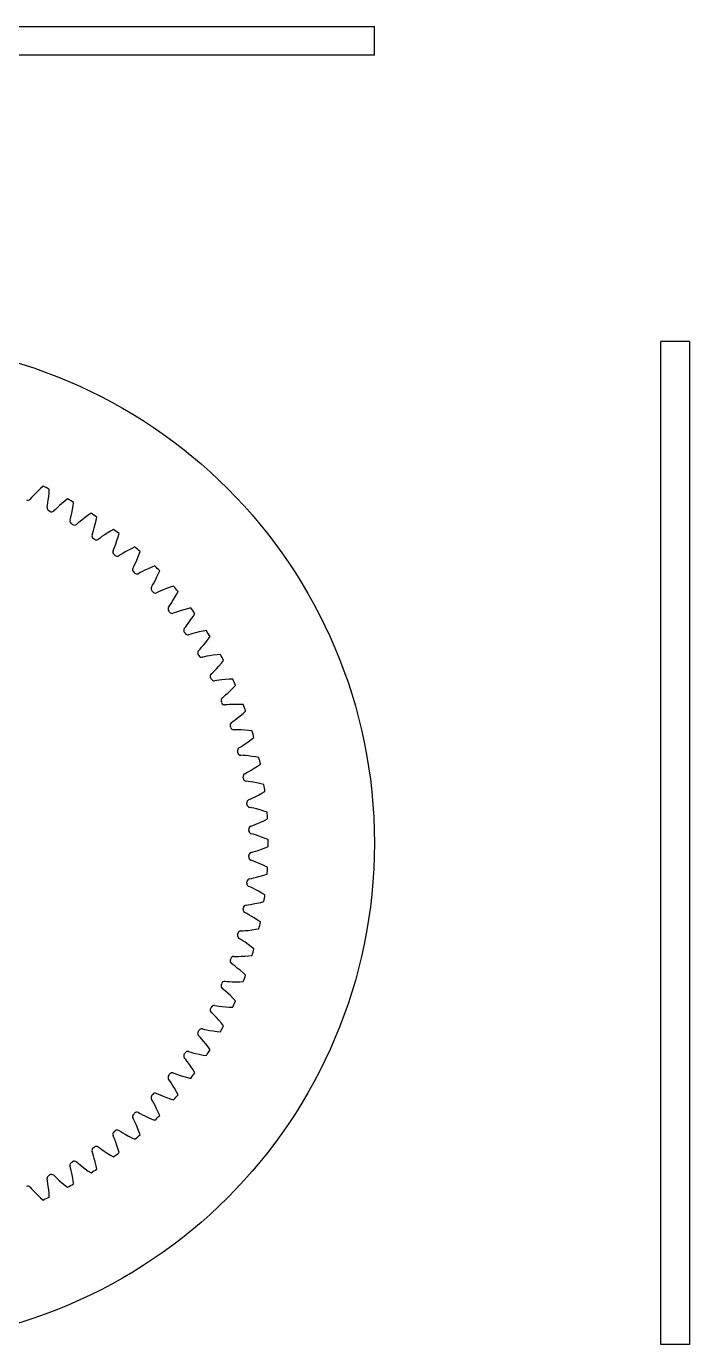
# Model space of a CAD drawing. Extents: x -49 to 4846, y -968 to 1090.
# Drawn here: x 1000 to 1231.5, y -83.5 to 376.5 of the extents above; entities that cross this region are included whole.
import ezdxf

# ---------------------------------------------------------------- set-up
doc = ezdxf.new("R2010")
doc.units = 0
doc.layers.get('0').update_dxf_attribs({"linetype": 'CONTINUOUS'})

msp = doc.modelspace()

# ---------------------------------------------------------------- linework, layer by layer
at = {"color": 1}
for p, q in [((771.470921, 376.487641), (1121.470921, 376.487641)), ((1121.470921, 366.487641), (1121.470921, 376.487641)), ((1121.470921, 366.487641), (946.470921, 366.487641)), ((1221.470921, -83.512359), (1221.470921, 266.487641)), ((1231.470921, 266.487641), (1221.470921, 266.487641)), ((1231.470921, 266.487641), (1231.470921, -83.512359)), ((1001.884385, 212.107438), (1001.375952, 211.526964)), ((1002.440241, 212.7165), (1001.884385, 212.107438)), ((1003.107553, 213.416894), (1002.440239, 212.716498)), ((1004.005567, 214.313482), (1003.107553, 213.416894)), ((1004.997309, 215.250758), (1004.005567, 214.313482)), ((1005.880723, 216.044958), (1004.997309, 215.250758)), ((1007.683492, 211.185063), (1007.837136, 212.444668)), ((1007.837136, 212.444668), (1007.965145, 213.803248)), ((1007.965145, 213.803248), (1008.0471, 214.988345)), ((1007.260286, 208.656977), (1007.404683, 209.415009)), ((1007.404683, 209.415009), (1007.542411, 210.228005)), ((1007.542411, 210.228003), (1007.683492, 211.185063)), ((1010.163413, 207.948167), (1009.615726, 207.404573)), ((1010.7604, 208.51697), (1010.163413, 207.948167)), ((1011.474944, 209.169109), (1010.760399, 208.516968)), ((1012.433313, 210.00087), (1011.474944, 209.169109)), ((1013.488021, 210.866683), (1012.433313, 210.00087)), ((1014.424683, 211.597324), (1013.488021, 210.866683)), ((1015.884051, 206.623513), (1016.125186, 207.869332)), ((1016.125186, 207.869332), (1016.347654, 209.215673)), ((1016.347654, 209.215673), (1016.512077, 210.392166)), ((1015.285526, 204.131107), (1015.482449, 204.877219)), ((1015.482449, 204.877219), (1015.676553, 205.678628)), ((1015.676553, 205.678626), (1015.884051, 206.623513)), ((1018.132137, 203.221511), (1017.547865, 202.717447)), ((1018.767348, 203.747285), (1018.132137, 203.221511)), ((1019.525641, 204.347992), (1018.767346, 203.747284)), ((1020.539697, 205.110874), (1019.525641, 204.347992)), ((1021.652231, 205.901005), (1020.539697, 205.110874)), ((1022.637579, 206.564528), (1021.652231, 205.901005)), ((1023.746437, 201.501033), (1024.073888, 202.726997)), ((1024.073888, 202.726997), (1024.38973, 204.054539)), ((1024.38973, 204.054539), (1024.635821, 205.216697)), ((1022.975508, 199.056449), (1023.223997, 199.787007)), ((1023.223997, 199.787007), (1023.473532, 200.572924)), ((1023.473532, 200.572921), (1023.746437, 201.501033)), ((1025.751734, 197.950499), (1025.133724, 197.488419)), ((1026.422074, 198.430682), (1025.751734, 197.950499)), ((1027.220424, 198.97703), (1026.422072, 198.430681)), ((1028.285225, 199.667317), (1027.220424, 198.97703)), ((1029.450166, 200.377916), (1028.285225, 199.667317)), ((1030.479398, 200.971089), (1029.450166, 200.377916)), ((1031.644517, 197.042714), (1032.052194, 198.34499)), ((1032.052194, 198.34499), (1032.378753, 199.487151)), ((1030.292767, 193.457727), (1030.591613, 194.169171)), ((1030.591613, 194.169171), (1030.895362, 194.935767)), ((1030.895362, 194.935764), (1031.232344, 195.842578)), ((1031.232344, 195.842578), (1031.644517, 197.042714)), ((1035.632162, 193.696719), (1034.521803, 193.08239)), ((1036.843835, 194.324326), (1035.632162, 193.696719)), ((1037.911937, 194.844258), (1036.843835, 194.324326)), ((1039.297714, 192.114843), (1039.703151, 193.231442)), ((1032.985084, 192.160811), (1032.336346, 191.742967)), ((1033.687287, 192.593064), (1032.985084, 192.160811)), ((1034.521803, 193.08239), (1033.687285, 192.593063)), ((1037.5494, 188.051081), (1037.905885, 188.794621)), ((1037.905884, 188.794619), (1038.305302, 189.675717)), ((1038.305302, 189.675717), (1038.800188, 190.844177)), ((1038.800188, 190.844177), (1039.297714, 192.114843)), ((1037.201655, 187.362216), (1037.5494, 188.051081)), ((1039.796945, 185.880653), (1039.12064, 185.509081)), ((1040.52759, 186.26287), (1039.796945, 185.880653)), ((1041.394207, 186.692792), (1040.527588, 186.262869)), ((1042.544715, 187.228169), (1041.394207, 186.692792)), ((1043.797215, 187.769725), (1042.544715, 187.228169)), ((1044.898985, 188.213884), (1043.797215, 187.769725)), ((1044.930852, 183.030493), (1045.50604, 184.161586)), ((1045.50604, 184.161586), (1046.090991, 185.39445)), ((1046.090991, 185.39445), (1046.57333, 186.480048)), ((1043.668512, 180.799614), (1044.063463, 181.462544)), ((1044.063463, 181.462544), (1044.470946, 182.179405)), ((1044.470945, 182.179403), (1044.930852, 183.030493)), ((1046.909658, 179.470941), (1046.154131, 179.140623)), ((1047.804154, 179.839363), (1046.909656, 179.47094)), ((1048.989206, 180.293181), (1047.804154, 179.839363)), ((1050.276432, 180.746047), (1048.989206, 180.293181)), ((1051.4065, 181.112269), (1050.276432, 180.746047)), ((1046.154131, 179.140623), (1045.453554, 178.817132)), ((1050.102064, 174.435658), (1050.558561, 175.122348)), ((1050.558559, 175.122347), (1051.076715, 175.939282)), ((1051.076715, 175.939282), (1051.729403, 177.027496)), ((1051.729403, 177.027496), (1052.39893, 178.216553)), ((1052.39893, 178.216553), (1052.955821, 179.26586)), ((1049.661832, 173.801894), (1050.102064, 174.435658)), ((1052.025671, 171.973555), (1051.304235, 171.699722)), ((1052.802399, 172.250366), (1052.025671, 171.973555)), ((1053.720416, 172.555494), (1052.802397, 172.250365)), ((1054.934238, 172.925541), (1053.720416, 172.555494)), ((1056.249919, 173.287512), (1054.934238, 172.925541)), ((1057.402781, 173.574012), (1056.249919, 173.287512)), ((1057.439957, 169.476664), (1058.190797, 170.616122)), ((1058.190797, 170.616122), (1058.819529, 171.624025)), ((1055.152416, 166.403146), (1055.635785, 167.004658)), ((1055.635785, 167.004658), (1056.139071, 167.657832)), ((1056.139069, 167.65783), (1056.712949, 168.436631)), ((1056.712949, 168.436631), (1057.439957, 169.476664)), ((1062.858612, 165.635838), (1061.688573, 165.430456)), ((1057.382958, 164.414368), (1056.644178, 164.191527)), ((1058.177104, 164.636323), (1057.382958, 164.414368)), ((1059.114169, 164.87667), (1058.177102, 164.636322)), ((1060.350847, 165.161144), (1059.114169, 164.87667)), ((1061.688573, 165.430456), (1060.350847, 165.161144)), ((1061.812095, 160.559091), (1062.609882, 161.545878)), ((1062.609882, 161.545878), (1063.438377, 162.630184)), ((1063.438377, 162.630184), (1064.135885, 163.591774)), ((1060.113515, 158.639418), (1060.637666, 159.205746)), ((1060.637666, 159.205746), (1061.185289, 159.822222)), ((1061.185287, 159.82222), (1061.812095, 160.559091)), ((1062.199894, 156.49989), (1061.447368, 156.329126)), ((1063.007588, 156.665907), (1062.199894, 156.49989)), ((1063.959136, 156.840302), (1063.007585, 156.665906)), ((1065.212645, 157.037817), (1063.959136, 156.840302)), ((1066.565899, 157.213158), (1065.212645, 157.037817)), ((1067.747414, 157.336422), (1066.565899, 157.213158)), ((1065.672628, 151.653691), (1066.349311, 152.345043)), ((1066.349311, 152.345043), (1067.213989, 153.273776)), ((1067.213989, 153.273776), (1068.116103, 154.297647)), ((1068.116103, 154.297647), (1068.878989, 155.208239)), ((1064.520958, 150.548533), (1065.083338, 151.076919)), ((1065.083338, 151.076919), (1065.672629, 151.653692)), ((1066.453009, 148.268678), (1065.690405, 148.150824)), ((1067.270316, 148.377949), (1066.453009, 148.268678)), ((1068.231711, 148.485543), (1067.270314, 148.377949)), ((1069.495945, 148.595136), (1068.231711, 148.485543)), ((1070.858134, 148.675652), (1069.495945, 148.595136)), ((1072.045369, 148.716197), (1070.858134, 148.675652)), ((1068.353274, 142.169909), (1068.951142, 142.657778)), ((1068.951142, 142.657778), (1069.579232, 143.19204)), ((1069.57923, 143.192038), (1070.302491, 143.834504)), ((1070.302491, 143.834504), (1071.229847, 144.700657)), ((1071.229847, 144.700657), (1072.201186, 145.659106)), ((1072.201186, 145.659106), (1073.025733, 146.514264)), ((1070.121583, 139.760835), (1069.352616, 139.696464)), ((1070.944522, 139.812827), (1070.121583, 139.760835)), ((1071.911081, 139.853095), (1070.94452, 139.812827)), ((1073.17988, 139.874233), (1071.911081, 139.853095)), ((1074.544367, 139.859531), (1073.17988, 139.874233)), ((1075.731539, 139.81716), (1074.544367, 139.859531)), ((1071.591791, 133.544367), (1072.222234, 133.989342)), ((1072.222234, 133.989342), (1072.886063, 134.478489)), ((1072.886061, 134.478488), (1073.652376, 135.068936)), ((1073.652376, 135.068936), (1074.637893, 135.86829)), ((1074.637893, 135.86829), (1075.673724, 136.756647)), ((1075.673724, 136.756647), (1076.555915, 137.552204)), ((1073.187744, 131.01781), (1072.41616, 131.007236)), ((1074.012305, 131.01227), (1073.187744, 131.01781)), ((1074.979319, 130.985016), (1074.012303, 131.01227)), ((1076.246502, 130.917595), (1074.979319, 130.985016)), ((1077.606639, 130.807748), (1076.246502, 130.917595)), ((1078.787963, 130.682667), (1077.606639, 130.807748)), ((1074.220732, 124.713928), (1074.880679, 125.113842)), ((1074.880679, 125.113842), (1075.577012, 125.555491)), ((1075.57701, 125.55549), (1076.382646, 126.091044)), ((1076.382646, 126.091044), (1077.421523, 126.819705)), ((1077.421523, 126.819705), (1078.516799, 127.633642)), ((1078.516799, 127.633642), (1079.452336, 128.365723)), ((1075.636554, 122.082197), (1074.866111, 122.125473)), ((1076.45872, 122.019153), (1075.636554, 122.082197)), ((1077.421476, 121.92451), (1076.458717, 122.019153)), ((1078.680869, 121.768859), (1077.421476, 121.92451)), ((1080.030031, 121.564401), (1078.680869, 121.768859)), ((1081.199752, 121.35722), (1080.030031, 121.564401)), ((1076.227288, 115.721614), (1076.913525, 116.074518)), ((1076.913525, 116.074518), (1077.638969, 116.466518)), ((1077.638967, 116.466517), (1078.479999, 116.944568)), ((1078.479999, 116.944568), (1079.567174, 117.598986)), ((1079.567174, 117.598986), (1080.716559, 118.334537)), ((1080.716559, 118.334537), (1081.700885, 118.999575)), ((1077.456081, 112.997532), (1076.690534, 113.094445)), ((1078.271847, 112.877289), (1077.456081, 112.997532)), ((1079.225656, 112.715718), (1078.271844, 112.877289)), ((1080.471124, 112.472596), (1079.225656, 112.715718)), ((1081.802736, 112.174522), (1080.471124, 112.472596)), ((1082.955156, 111.886251), (1081.802736, 112.174522)), ((1077.601685, 106.611235), (1078.310867, 106.91541)), ((1078.310867, 106.91541), (1079.061888, 107.25585)), ((1079.061886, 107.255849), (1079.934217, 107.674069)), ((1079.934217, 107.674069), (1081.064393, 108.251054)), ((1081.064393, 108.251054), (1082.262288, 108.904637)), ((1082.262288, 108.904637), (1083.290607, 109.499392)), ((1078.637462, 103.808072), (1077.88054, 103.958151)), ((1079.442853, 103.631217), (1078.637462, 103.808072)), ((1080.383068, 103.403505), (1079.44285, 103.631218)), ((1081.608542, 103.074096), (1080.383068, 103.403505)), ((1082.916118, 102.68386), (1081.608542, 103.074096)), ((1084.045623, 102.315902), (1082.916118, 102.68386)), ((1078.337225, 97.427175), (1079.065898, 97.681139)), ((1079.065898, 97.681139), (1079.838838, 97.968361)), ((1079.838836, 97.96836), (1080.738215, 98.32471)), ((1080.738215, 98.32471), (1081.905887, 98.821454)), ((1081.905887, 98.821454), (1083.146456, 99.389884)), ((1083.146456, 99.389884), (1084.213758, 99.911457)), ((1079.174941, 94.558588), (1078.430332, 94.761102)), ((1079.966033, 94.325983), (1079.174941, 94.558588)), ((1080.888073, 94.03324), (1079.96603, 94.325984)), ((1082.087584, 93.619148), (1080.888073, 94.03324)), ((1083.364754, 93.138651), (1082.087584, 93.619148)), ((1084.465839, 92.692799), (1083.364754, 93.138651)), ((1078.430326, 88.214178), (1079.17494, 88.416693)), ((1079.17494, 88.416693), (1079.966033, 88.649299)), ((1079.966031, 88.649298), (1080.888077, 88.942043)), ((1080.888077, 88.942043), (1082.087555, 89.356123)), ((1082.087555, 89.356123), (1083.364754, 89.836631)), ((1083.364754, 89.836631), (1084.465839, 90.282483)), ((1079.065899, 85.294143), (1078.33723, 85.548104)), ((1079.838838, 85.006921), (1079.065899, 85.294143)), ((1080.738212, 84.650572), (1079.838836, 85.006921)), ((1081.905915, 84.153815), (1080.738212, 84.650572)), ((1083.146456, 83.585398), (1081.905915, 84.153815)), ((1084.213758, 83.063824), (1083.146456, 83.585398)), ((1077.880535, 79.017129), (1078.637461, 79.16721)), ((1078.637461, 79.16721), (1079.442853, 79.344064)), ((1079.44285, 79.344064), (1080.383071, 79.571777)), ((1080.383071, 79.571777), (1081.608513, 79.901177)), ((1081.608513, 79.901177), (1082.916118, 80.291421)), ((1082.916118, 80.291421), (1084.045622, 80.65938)), ((1078.310868, 76.059872), (1077.601689, 76.364044)), ((1079.061888, 75.719432), (1078.310868, 76.059872)), ((1079.934214, 75.301214), (1079.061886, 75.719433)), ((1081.064421, 74.724213), (1079.934214, 75.301214)), ((1082.262288, 74.070644), (1081.064421, 74.724213)), ((1083.290607, 73.475889), (1082.262288, 74.070644)), ((1076.690529, 69.880835), (1077.456081, 69.97775)), ((1077.456081, 69.97775), (1078.271847, 70.097992)), ((1078.271844, 70.097992), (1079.225659, 70.259564)), ((1079.225659, 70.259564), (1080.471093, 70.502679)), ((1080.471093, 70.502679), (1081.802736, 70.800759)), ((1081.802736, 70.800759), (1082.955156, 71.089031)), ((1076.913525, 66.900763), (1076.227293, 67.253664)), ((1077.638969, 66.508764), (1076.913525, 66.900763)), ((1078.479996, 66.030715), (1077.638967, 66.508765)), ((1079.5672, 65.37628), (1078.479996, 66.030715)), ((1080.716559, 64.640744), (1079.5672, 65.37628)), ((1081.700885, 63.975706), (1080.716559, 64.640744)), ((1074.866106, 60.849808), (1075.636553, 60.893084)), ((1075.636553, 60.893084), (1076.45872, 60.956129)), ((1076.458717, 60.956129), (1077.42148, 61.050772)), ((1077.42148, 61.050772), (1078.680839, 61.206418)), ((1078.680839, 61.206418), (1080.030031, 61.410881)), ((1080.030031, 61.410881), (1081.199752, 61.618062)), ((1074.88068, 57.861439), (1074.220736, 58.26135)), ((1075.577012, 57.419791), (1074.88068, 57.861439)), ((1076.382643, 56.884239), (1075.57701, 57.419792)), ((1077.421548, 56.155558), (1076.382643, 56.884239)), ((1078.516799, 55.341639), (1077.421548, 56.155558)), ((1079.452336, 54.609558), (1078.516799, 55.341639)), ((1072.416154, 51.968045), (1073.187744, 51.957472)), ((1073.187744, 51.957472), (1074.012305, 51.963011)), ((1074.012303, 51.963011), (1074.979322, 51.990265)), ((1074.979322, 51.990265), (1076.246471, 52.057684)), ((1076.246471, 52.057684), (1077.606639, 52.167534)), ((1077.606639, 52.167534), (1078.787963, 52.292614)), ((1072.222235, 48.985939), (1071.591795, 49.430911)), ((1072.886063, 48.496793), (1072.222235, 48.985939)), ((1073.652373, 47.906348), (1072.886061, 48.496794)), ((1074.637917, 47.106972), (1073.652373, 47.906348)), ((1075.673724, 46.218634), (1074.637917, 47.106972)), ((1076.555915, 45.423077), (1075.673724, 46.218634)), ((1069.35261, 43.278817), (1070.121583, 43.214447)), ((1070.121583, 43.214447), (1070.944522, 43.162454)), ((1070.94452, 43.162454), (1071.911084, 43.122186)), ((1071.911084, 43.122186), (1073.179849, 43.101049)), ((1073.179849, 43.101049), (1074.544367, 43.11575)), ((1074.544367, 43.11575), (1075.731539, 43.158121)), ((1068.951142, 40.317503), (1068.353278, 40.805368)), ((1069.579232, 39.783242), (1068.951142, 40.317503)), ((1070.302488, 39.14078), (1069.57923, 39.783243)), ((1071.22987, 38.274603), (1070.302488, 39.14078)), ((1072.201186, 37.316175), (1071.22987, 38.274603)), ((1073.025733, 36.461017), (1072.201186, 37.316175)), ((1065.083338, 31.898362), (1064.520962, 32.426744)), ((1065.690399, 34.824458), (1066.453008, 34.706603)), ((1066.453008, 34.706603), (1067.270316, 34.597332)), ((1067.270314, 34.597333), (1068.231715, 34.489739)), ((1068.231715, 34.489739), (1069.495915, 34.380148)), ((1069.495915, 34.380148), (1070.858134, 34.29963)), ((1070.858134, 34.29963), (1072.045369, 34.259085)), ((1065.672629, 31.321589), (1065.083338, 31.898362)), ((1066.349308, 30.630241), (1065.672628, 31.321591)), ((1067.214009, 29.701483), (1066.349308, 30.630241)), ((1068.116103, 28.677634), (1067.214009, 29.701483)), ((1068.878989, 27.767042), (1068.116103, 28.677634)), ((1060.637666, 23.769535), (1060.113518, 24.335859)), ((1061.185289, 23.15306), (1060.637666, 23.769535)), ((1061.812093, 22.416193), (1061.185287, 23.153062)), ((1061.447363, 26.646156), (1062.199893, 26.475392)), ((1062.199893, 26.475392), (1063.007588, 26.309375)), ((1063.007585, 26.309375), (1063.959139, 26.134979)), ((1063.959139, 26.134979), (1065.212615, 25.937469)), ((1065.212615, 25.937469), (1066.565899, 25.762124)), ((1066.565899, 25.762124), (1067.747414, 25.63886)), ((1056.644173, 18.783756), (1057.382958, 18.560913)), ((1057.382958, 18.560913), (1058.177104, 18.338959)), ((1062.609901, 21.429379), (1061.812093, 22.416193)), ((1063.438377, 20.345097), (1062.609901, 21.429379)), ((1064.135885, 19.383507), (1063.438377, 20.345097)), ((1055.635786, 15.970623), (1055.152419, 16.572131)), ((1056.139071, 15.31745), (1055.635786, 15.970623)), ((1056.712947, 14.538654), (1056.139069, 15.317452)), ((1057.439975, 13.498592), (1056.712947, 14.538654)), ((1058.177102, 18.338959), (1059.114172, 18.098611)), ((1059.114172, 18.098611), (1060.350817, 17.814144)), ((1060.350817, 17.814144), (1061.688573, 17.544826)), ((1061.688573, 17.544826), (1062.858612, 17.339444)), ((1051.304229, 11.275561), (1052.02567, 11.001727)), ((1052.02567, 11.001727), (1052.802399, 10.724916)), ((1052.802397, 10.724916), (1053.720419, 10.419787)), ((1053.720419, 10.419787), (1054.934208, 10.049749)), ((1054.934208, 10.049749), (1056.249919, 9.687769)), ((1056.249919, 9.687769), (1057.40278, 9.40127)), ((1058.190797, 12.35916), (1057.439975, 13.498592)), ((1058.819529, 11.351256), (1058.190797, 12.35916)), ((1050.102065, 8.539623), (1049.661834, 9.173383)), ((1050.558561, 7.852933), (1050.102065, 8.539623)), ((1051.076713, 7.036003), (1050.558559, 7.852935)), ((1051.729419, 5.947759), (1051.076713, 7.036003)), ((1052.39893, 4.758728), (1051.729419, 5.947759)), ((1052.955821, 3.709422), (1052.39893, 4.758728)), ((1044.063463, 1.512737), (1043.668514, 2.175662)), ((1044.470946, 0.795876), (1044.063463, 1.512737)), ((1044.93085, -0.055209), (1044.470945, 0.795878)), ((1045.453549, 4.158152), (1046.154131, 3.834659)), ((1046.154131, 3.834659), (1046.909658, 3.504341)), ((1046.909656, 3.504342), (1047.804157, 3.135917)), ((1047.804157, 3.135917), (1048.989177, 2.682111)), ((1048.989177, 2.682111), (1050.276432, 2.229234)), ((1050.276432, 2.229234), (1051.4065, 1.863013)), ((1037.549401, -5.0758), (1037.201657, -4.38694)), ((1039.120635, -2.533797), (1039.796944, -2.905372)), ((1039.796944, -2.905372), (1040.52759, -3.287589)), ((1040.527588, -3.287588), (1041.39421, -3.717512)), ((1041.39421, -3.717512), (1042.544687, -4.252875)), ((1042.544687, -4.252875), (1043.797215, -4.794443)), ((1045.506054, -1.186332), (1044.93085, -0.055209)), ((1046.090991, -2.419169), (1045.506054, -1.186332)), ((1046.57333, -3.504766), (1046.090991, -2.419169)), ((1032.336341, -8.767683), (1032.985083, -9.185529)), ((1032.985083, -9.185529), (1033.687287, -9.617783)), ((1037.905885, -5.819339), (1037.549401, -5.0758)), ((1038.3053, -6.700432), (1037.905884, -5.819337)), ((1038.800199, -7.868924), (1038.3053, -6.700432)), ((1039.297714, -9.139561), (1038.800199, -7.868924)), ((1039.703151, -10.256161), (1039.297714, -9.139561)), ((1043.797215, -4.794443), (1044.898984, -5.238602)), ((1030.591613, -11.19389), (1030.292769, -10.48245)), ((1030.895362, -11.960485), (1030.591613, -11.19389)), ((1031.232343, -12.867294), (1030.895362, -11.960483)), ((1031.644526, -14.067461), (1031.232343, -12.867294)), ((1033.687285, -9.617781), (1034.521806, -10.107111)), ((1034.521806, -10.107111), (1035.632135, -10.721423)), ((1035.632135, -10.721423), (1036.843835, -11.349044)), ((1036.843835, -11.349044), (1037.911937, -11.868976)), ((1023.223998, -16.811726), (1022.975509, -16.081173)), ((1023.473532, -17.597642), (1023.223998, -16.811726)), ((1023.746436, -18.525748), (1023.473532, -17.59764)), ((1025.133719, -14.513135), (1025.751734, -14.975217)), ((1025.751734, -14.975217), (1026.422074, -15.455401)), ((1026.422072, -15.4554), (1027.220427, -16.00175)), ((1027.220427, -16.00175), (1028.285199, -16.692019)), ((1028.285199, -16.692019), (1029.450166, -17.402635)), ((1029.450166, -17.402635), (1030.479398, -17.995808)), ((1032.052194, -15.369708), (1031.644526, -14.067461)), ((1032.378753, -16.511869), (1032.052194, -15.369708)), ((1015.482449, -21.901938), (1015.285527, -21.155831)), ((1015.676553, -22.703346), (1015.482449, -21.901938)), ((1015.884051, -23.648229), (1015.676553, -22.703344)), ((1017.54786, -19.742162), (1018.132136, -20.246229)), ((1018.132136, -20.246229), (1018.767348, -20.772004)), ((1018.767346, -20.772002), (1019.525644, -21.372712)), ((1019.525644, -21.372712), (1020.539672, -22.135574)), ((1020.539672, -22.135574), (1021.652231, -22.925723)), ((1021.652231, -22.925723), (1022.637578, -23.589247)), ((1024.073896, -19.751745), (1023.746436, -18.525748)), ((1024.38973, -21.079257), (1024.073896, -19.751745)), ((1024.635821, -22.241415), (1024.38973, -21.079257)), ((1007.404683, -26.439728), (1007.260286, -25.681701)), ((1007.542411, -27.252724), (1007.404683, -26.439728)), ((1007.683491, -28.209778), (1007.542411, -27.252721)), ((1009.615722, -24.429288), (1010.163412, -24.972885)), ((1010.163412, -24.972885), (1010.7604, -25.541689)), ((1010.760399, -25.541687), (1011.474946, -26.19383)), ((1011.474946, -26.19383), (1012.43329, -27.025569)), ((1012.43329, -27.025569), (1013.488021, -27.891401)), ((1016.125192, -24.894081), (1015.884051, -23.648229)), ((1016.347654, -26.240391), (1016.125192, -24.894081)), ((1016.512077, -27.416885), (1016.347654, -26.240391)), ((1001.375948, -28.551679), (1001.884385, -29.132156)), ((1001.884385, -29.132156), (1002.440241, -29.741218)), ((1002.44024, -29.741217), (1003.107555, -30.441615)), ((1003.107555, -30.441615), (1004.005545, -31.338179)), ((1004.005545, -31.338179), (1004.997309, -32.275476)), ((1007.837139, -29.469418), (1007.683491, -28.209778)), ((1007.965145, -30.827966), (1007.837139, -29.469418)), ((1008.0471, -32.013064), (1007.965145, -30.827966)), ((1013.488021, -27.891401), (1014.424682, -28.622043)), ((1004.997309, -32.275476), (1005.880723, -33.069676)), ((1231.470921, -83.512359), (1221.470921, -83.512359))]:
    msp.add_line(p, q, dxfattribs=at)
msp.add_circle((946.470921, 91.487641), 175, dxfattribs=at)
for centre, radius, start, end in [((946.471, 91.487802), 138, 63.499628, 64.500372), ((1000.562988, 212.304598), 1.125, 242.738787, 316.272366), ((1008.373581, 208.495118), 1.125, 171.727913, 245.2612), ((946.470921, 91.487641), 131.25, 61.907943, 62.092057), ((1008.858987, 208.237022), 1.125, 238.738787, 312.272366), ((946.471011, 91.487796), 138, 59.499628, 60.500372), ((1016.384818, 203.891982), 1.125, 167.727913, 241.2612), ((946.470921, 91.487641), 131.25, 57.907943, 58.092057), ((1016.851038, 203.600655), 1.125, 234.738787, 308.272366), ((946.471021, 91.48779), 138, 55.499628, 56.500372), ((1024.055442, 198.741224), 1.125, 163.727913, 237.2612), ((946.471031, 91.487782), 138, 51.499628, 52.500372), ((946.470921, 91.487641), 131.25, 53.907943, 54.092057), ((1024.500205, 198.418085), 1.125, 230.738787, 304.272366), ((1031.348082, 193.067937), 1.125, 159.727913, 233.2612), ((946.471041, 91.487774), 138, 47.499628, 48.500372), ((946.470921, 91.487641), 131.25, 49.907943, 50.092057), ((1031.76922, 192.71456), 1.125, 226.738787, 300.272366), ((1038.227208, 186.899761), 1.125, 155.727913, 229.2612), ((946.470921, 91.487641), 131.25, 45.907943, 46.092057), ((1038.62267, 186.517868), 1.125, 222.738787, 296.272366), ((946.47105, 91.487766), 138, 43.499628, 44.500372), ((1044.659308, 180.266747), 1.125, 151.727913, 225.2612), ((946.470921, 91.487641), 131.25, 41.907943, 42.092057), ((946.471059, 91.487756), 138, 39.499628, 40.500372), ((1045.027167, 179.858198), 1.125, 218.738787, 292.272366), ((1050.613043, 173.20121), 1.125, 147.727913, 221.2612), ((946.470921, 91.487641), 131.25, 37.907943, 38.092057), ((1050.951507, 172.767995), 1.125, 214.738787, 288.272366), ((946.471066, 91.487746), 138, 35.499628, 36.500372), ((1056.059409, 165.737572), 1.125, 143.727913, 217.2612), ((946.471073, 91.487736), 138, 31.499628, 32.500372), ((946.470921, 91.487641), 131.25, 33.907943, 34.092057), ((1056.366829, 165.281803), 1.125, 210.738787, 284.272366), ((1060.97187, 157.912197), 1.125, 139.727913, 213.2612), ((946.470921, 91.487641), 131.25, 29.907943, 30.092057), ((1061.246748, 157.436093), 1.125, 206.738787, 280.272366), ((946.47108, 91.487725), 138, 27.499628, 28.500372), ((1065.326494, 149.763207), 1.125, 135.727913, 209.2612), ((946.470921, 91.487641), 131.25, 25.907943, 26.092057), ((1065.567492, 149.269089), 1.125, 202.738787, 276.272366), ((946.471085, 91.487714), 138, 23.499628, 24.500372), ((1069.102066, 141.330305), 1.125, 131.727913, 205.2612), ((946.470921, 91.487641), 131.25, 21.907943, 22.092057), ((1069.308009, 140.82058), 1.125, 198.738787, 272.272366), ((946.47109, 91.487702), 138, 19.499628, 20.500372), ((1072.280191, 132.654575), 1.125, 127.727913, 201.2612), ((946.470921, 91.487641), 131.25, 17.907943, 18.092057), ((1072.450075, 132.131725), 1.125, 194.738787, 268.272366), ((946.471094, 91.48769), 138, 15.499628, 16.500372), ((1074.845386, 123.778283), 1.125, 123.727913, 197.2612), ((946.470921, 91.487641), 131.25, 13.907943, 14.092057), ((1074.978385, 123.244856), 1.125, 190.738787, 264.272366), ((946.471097, 91.487678), 138, 11.499628, 12.500372), ((1076.785154, 114.744675), 1.125, 119.727913, 193.2612), ((946.470921, 91.487641), 131.25, 9.907943, 10.092057), ((1076.880618, 114.20327), 1.125, 186.738787, 260.272366), ((946.471099, 91.487666), 138, 7.499628, 8.500372), ((1078.090044, 105.59776), 1.125, 115.727913, 189.2612), ((946.470921, 91.487641), 131.25, 5.907943, 6.092057), ((1078.147509, 105.051015), 1.125, 182.738787, 256.272366), ((946.4711, 91.487653), 138, 3.499628, 4.500372), ((1078.753698, 96.382103), 1.125, 111.727913, 185.2612), ((946.470921, 91.487641), 131.25, 1.907943, 2.092057), ((1078.772885, 95.832681), 1.125, 178.738787, 252.272366), ((946.471101, 91.487641), 138, 359.499628, 0.500372), ((1078.772885, 87.1426), 1.125, 107.727913, 181.2612), ((1078.753698, 86.593178), 1.125, 174.738787, 248.272366), ((946.470921, 91.487641), 131.25, 357.907943, 358.092057), ((946.4711, 91.487628), 138, 355.499628, 356.500372), ((1078.147509, 77.924266), 1.125, 103.727913, 177.2612), ((1078.090044, 77.377521), 1.125, 170.738787, 244.272366), ((946.470921, 91.487641), 131.25, 353.907943, 354.092057), ((1076.880618, 68.772011), 1.125, 99.727913, 173.2612), ((946.471099, 91.487616), 138, 351.499628, 352.500372), ((1076.785154, 68.230606), 1.125, 166.738787, 240.272366), ((946.470921, 91.487641), 131.25, 349.907943, 350.092057), ((946.470921, 91.487641), 131.25, 345.907943, 346.092057), ((1074.978385, 59.730425), 1.125, 95.727913, 169.2612), ((946.471097, 91.487603), 138, 347.499628, 348.500372), ((1074.845386, 59.196998), 1.125, 162.738787, 236.272366), ((1072.280191, 50.320706), 1.125, 158.738787, 232.272366), ((946.470921, 91.487641), 131.25, 341.907943, 342.092057), ((1072.450075, 50.843556), 1.125, 91.727913, 165.2612), ((946.471094, 91.487591), 138, 343.499628, 344.500372), ((1069.102066, 41.644976), 1.125, 154.738787, 228.272366), ((946.470921, 91.487641), 131.25, 337.907943, 338.092057), ((1069.308008, 42.154702), 1.125, 87.727913, 161.2612), ((946.47109, 91.487579), 138, 339.499628, 340.500372), ((1065.326494, 33.212074), 1.125, 150.738787, 224.272366), ((946.470921, 91.487641), 131.25, 333.907943, 334.092057), ((1065.567492, 33.706192), 1.125, 83.727913, 157.2612), ((946.471085, 91.487568), 138, 335.499628, 336.500372), ((946.47108, 91.487556), 138, 331.499628, 332.500372), ((1060.97187, 25.063085), 1.125, 146.738787, 220.272366), ((946.470921, 91.487641), 131.25, 329.907943, 330.092057), ((1061.246748, 25.539188), 1.125, 79.727913, 153.2612), ((1056.366829, 17.693478), 1.125, 75.727913, 149.2612), ((946.471073, 91.487545), 138, 327.499628, 328.500372), ((1056.059408, 17.237709), 1.125, 142.738787, 216.272366), ((946.470921, 91.487641), 131.25, 325.907943, 326.092057), ((1050.613043, 9.774072), 1.125, 138.738787, 212.272366), ((946.470921, 91.487641), 131.25, 321.907943, 322.092057), ((1050.951507, 10.207286), 1.125, 71.727913, 145.2612), ((946.471066, 91.487535), 138, 323.499628, 324.500372), ((1044.659308, 2.708535), 1.125, 134.738787, 208.272366), ((946.470921, 91.487641), 131.25, 317.907943, 318.092057), ((1045.027167, 3.117084), 1.125, 67.727913, 141.2612), ((946.471059, 91.487525), 138, 319.499628, 320.500372), ((1038.227208, -3.92448), 1.125, 130.738787, 204.272366), ((946.470921, 91.487641), 131.25, 313.907943, 314.092057), ((1038.62267, -3.542586), 1.125, 63.727913, 137.2612), ((946.47105, 91.487516), 138, 315.499628, 316.500372), ((1031.348081, -10.092656), 1.125, 126.738787, 200.272366), ((946.470921, 91.487641), 131.25, 309.907943, 310.092057), ((1031.76922, -9.739279), 1.125, 59.727913, 133.2612), ((946.471041, 91.487507), 138, 311.499628, 312.500372), ((1024.055442, -15.765942), 1.125, 122.738787, 196.272366), ((946.470921, 91.487641), 131.25, 305.907943, 306.092057), ((1024.500204, -15.442803), 1.125, 55.727913, 129.2612), ((946.471031, 91.487499), 138, 307.499628, 308.500372), ((1016.384818, -20.916701), 1.125, 118.738787, 192.272366), ((946.470921, 91.487641), 131.25, 301.907943, 302.092057), ((1016.851038, -20.625374), 1.125, 51.727913, 125.2612), ((946.471021, 91.487492), 138, 303.499628, 304.500372), ((1008.373581, -25.519836), 1.125, 114.738787, 188.272366), ((946.470921, 91.487641), 131.25, 297.907943, 298.092057), ((1008.858987, -25.261741), 1.125, 47.727913, 121.2612), ((946.471011, 91.487485), 138, 299.499628, 300.500372), ((1000.562988, -29.329317), 1.125, 43.727913, 117.2612), ((946.471, 91.487479), 138, 295.499628, 296.500372)]:
    msp.add_arc(centre, radius, start, end, dxfattribs=at)

doc.saveas('drawing.dxf')
